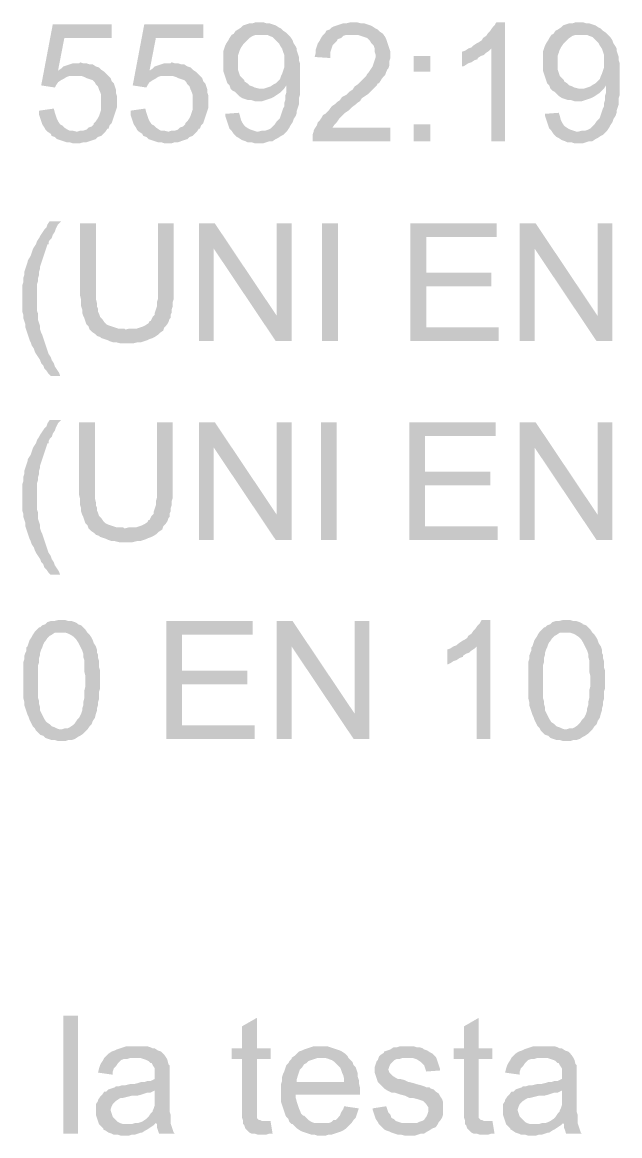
# Model space of a CAD drawing. Header units: millimetres. Extents: x -35.3 to 0.3, y 0.4 to 20.6.
# Drawn here: x -32.229 to -31.756, y 6.045 to 6.927 of the extents above; entities that cross this region are included whole.
import ezdxf

# ---------------------------------------------------------------- set-up
doc = ezdxf.new("R2010")
doc.units = ezdxf.units.MM
doc.layers.add('PDF _Riempimenti solidi', color=7, linetype='Continuous')

msp = doc.modelspace()

# ---------------------------------------------------------------- hatches: boundary and pattern name
at = {"layer": 'PDF _Riempimenti solidi', "transparency": 33554559}
for points in [[(-32.1585, 6.92517), (-32.20517, 6.92517), (-32.21433, 6.87684), (-32.2035, 6.87517), (-32.20267, 6.87684), (-32.201, 6.87934), (-32.1985, 6.88101), (-32.19683, 6.88184), (-32.19433, 6.88351), (-32.19183, 6.88434), (-32.18683, 6.88434), (-32.16267, 6.88601), (-32.16433, 6.88767), (-32.201, 6.88851), (-32.196, 6.91434), (-32.1585, 6.91434)], [(-32.086, 6.92517), (-32.13267, 6.92517), (-32.14183, 6.87684), (-32.131, 6.87517), (-32.13017, 6.87684), (-32.1285, 6.87934), (-32.126, 6.88101), (-32.12433, 6.88184), (-32.12183, 6.88351), (-32.11933, 6.88434), (-32.11433, 6.88434), (-32.09017, 6.88601), (-32.09183, 6.88767), (-32.1285, 6.88851), (-32.1235, 6.91434), (-32.086, 6.91434)], [(-32.041, 6.92684), (-32.04433, 6.92684), (-32.04683, 6.92601), (-32.04933, 6.92601), (-32.05433, 6.92434), (-32.056, 6.92267), (-32.0585, 6.92101), (-32.06017, 6.92017), (-32.06183, 6.91767), (-32.03933, 6.91684), (-32.03517, 6.91684), (-32.0335, 6.91601), (-32.031, 6.91517), (-32.02933, 6.91351), (-32.02683, 6.91101), (-32.026, 6.91017), (-32.02517, 6.90851), (-32.0235, 6.90601), (-32.02267, 6.90351), (-32.02183, 6.90101), (-32.02183, 6.89101), (-32.0235, 6.88601), (-32.02433, 6.88434), (-32.02517, 6.88184), (-32.0285, 6.87851), (-32.03017, 6.87767), (-32.02017, 6.87684), (-32.02017, 6.87101), (-32.021, 6.86851), (-32.021, 6.86517), (-32.02183, 6.86267), (-32.02183, 6.86017), (-32.02267, 6.85851), (-32.02517, 6.85101), (-32.02683, 6.84934), (-32.02767, 6.84851), (-32.02933, 6.84601), (-32.031, 6.84434), (-32.03267, 6.84267), (-32.03433, 6.84184), (-32.03683, 6.84101), (-32.03933, 6.84101), (-32.04267, 6.84017), (-32.021, 6.83934), (-32.01933, 6.84101), (-32.01767, 6.84351), (-32.01683, 6.84517), (-32.01517, 6.84767), (-32.01433, 6.85017), (-32.01267, 6.85267), (-32.01183, 6.85517), (-32.01183, 6.85684), (-32.01017, 6.86184), (-32.01017, 6.86684), (-32.00933, 6.86934), (-32.00933, 6.89434), (-32.01017, 6.89684), (-32.01017, 6.89934), (-32.01183, 6.90434), (-32.01183, 6.90601), (-32.01267, 6.90767), (-32.01433, 6.91017), (-32.01517, 6.91267), (-32.01683, 6.91517), (-32.0185, 6.91684), (-32.02017, 6.91851), (-32.02267, 6.92017), (-32.02433, 6.92184), (-32.026, 6.92267), (-32.0285, 6.92434), (-32.0335, 6.92601), (-32.036, 6.92601), (-32.0385, 6.92684)], [(-31.96683, 6.92684), (-31.96933, 6.92684), (-31.97267, 6.92601), (-31.97517, 6.92601), (-31.97767, 6.92517), (-31.98017, 6.92434), (-31.98267, 6.92351), (-31.98433, 6.92267), (-31.986, 6.92101), (-31.9885, 6.92017), (-31.98933, 6.91851), (-31.991, 6.91684), (-31.99267, 6.91434), (-31.9935, 6.91267), (-31.99517, 6.91017), (-31.996, 6.90767), (-31.99683, 6.90517), (-31.99683, 6.90267), (-31.99767, 6.89934), (-31.98517, 6.89851), (-31.98517, 6.90351), (-31.98433, 6.90601), (-31.9835, 6.90851), (-31.98017, 6.91184), (-31.97933, 6.91351), (-31.97683, 6.91434), (-31.97517, 6.91601), (-31.97267, 6.91684), (-31.96683, 6.91684), (-31.9435, 6.91767), (-31.946, 6.91934), (-31.94767, 6.92101), (-31.94933, 6.92184), (-31.95183, 6.92351), (-31.9535, 6.92434), (-31.956, 6.92517), (-31.9585, 6.92601), (-31.961, 6.92601), (-31.96433, 6.92684)], [(-31.84683, 6.92684), (-31.8535, 6.92684), (-31.85433, 6.92601), (-31.85517, 6.92434), (-31.85683, 6.92267), (-31.8585, 6.92017), (-31.86017, 6.91851), (-31.86183, 6.91601), (-31.86433, 6.91434), (-31.86517, 6.91267), (-31.86767, 6.91101), (-31.86933, 6.91017), (-31.87183, 6.90851), (-31.8735, 6.90684), (-31.85767, 6.90601), (-31.85767, 6.83267), (-31.84683, 6.83267)], [(-31.78767, 6.92684), (-31.791, 6.92684), (-31.7935, 6.92601), (-31.796, 6.92601), (-31.801, 6.92434), (-31.80267, 6.92267), (-31.80517, 6.92101), (-31.80683, 6.92017), (-31.8085, 6.91767), (-31.786, 6.91684), (-31.78183, 6.91684), (-31.78017, 6.91601), (-31.77767, 6.91517), (-31.776, 6.91351), (-31.77267, 6.91017), (-31.77183, 6.90851), (-31.77017, 6.90601), (-31.76933, 6.90351), (-31.7685, 6.90101), (-31.7685, 6.89101), (-31.76933, 6.88851), (-31.77017, 6.88601), (-31.771, 6.88434), (-31.77183, 6.88184), (-31.77517, 6.87851), (-31.77683, 6.87767), (-31.76683, 6.87684), (-31.76683, 6.87101), (-31.76767, 6.86851), (-31.76767, 6.86517), (-31.7685, 6.86267), (-31.7685, 6.86017), (-31.76933, 6.85851), (-31.77017, 6.85601), (-31.771, 6.85351), (-31.77183, 6.85101), (-31.77433, 6.84851), (-31.776, 6.84601), (-31.77767, 6.84434), (-31.77933, 6.84267), (-31.781, 6.84184), (-31.7835, 6.84101), (-31.786, 6.84101), (-31.78933, 6.84017), (-31.76767, 6.83934), (-31.766, 6.84101), (-31.76433, 6.84351), (-31.7635, 6.84517), (-31.76183, 6.84767), (-31.761, 6.85017), (-31.75933, 6.85267), (-31.7585, 6.85517), (-31.7585, 6.85684), (-31.75767, 6.85934), (-31.75683, 6.86184), (-31.75683, 6.86684), (-31.756, 6.86934), (-31.756, 6.89434), (-31.75683, 6.89684), (-31.75683, 6.89934), (-31.75767, 6.90184), (-31.7585, 6.90434), (-31.7585, 6.90601), (-31.75933, 6.90767), (-31.761, 6.91017), (-31.76183, 6.91267), (-31.7635, 6.91517), (-31.76517, 6.91684), (-31.76683, 6.91851), (-31.76933, 6.92017), (-31.771, 6.92184), (-31.77267, 6.92267), (-31.77517, 6.92434), (-31.78017, 6.92601), (-31.78267, 6.92601), (-31.78517, 6.92684)], [(-32.06183, 6.91767), (-32.0635, 6.91684), (-32.06517, 6.91434), (-32.066, 6.91267), (-32.06767, 6.91017), (-32.0685, 6.90851), (-32.06933, 6.90601), (-32.07017, 6.90351), (-32.07017, 6.88851), (-32.06933, 6.88601), (-32.0685, 6.88351), (-32.06767, 6.88101), (-32.06683, 6.87851), (-32.06517, 6.87684), (-32.06433, 6.87434), (-32.06267, 6.87267), (-32.04017, 6.87434), (-32.04183, 6.87434), (-32.04517, 6.87517), (-32.04683, 6.87601), (-32.04933, 6.87684), (-32.051, 6.87851), (-32.0535, 6.88017), (-32.0535, 6.88101), (-32.05683, 6.88434), (-32.05767, 6.88684), (-32.0585, 6.88934), (-32.0585, 6.90017), (-32.05683, 6.90517), (-32.056, 6.90684), (-32.05433, 6.90934), (-32.04933, 6.91434), (-32.04683, 6.91601), (-32.04433, 6.91684), (-32.03933, 6.91684)], [(-31.9435, 6.91767), (-31.96683, 6.91684), (-31.9635, 6.91684), (-31.961, 6.91601), (-31.956, 6.91434), (-31.95433, 6.91267), (-31.95267, 6.91017), (-31.951, 6.90851), (-31.95017, 6.90601), (-31.95017, 6.90351), (-31.94933, 6.90101), (-31.94933, 6.89934), (-31.95017, 6.89684), (-31.951, 6.89434), (-31.95183, 6.89184), (-31.9535, 6.88934), (-31.95517, 6.88684), (-31.956, 6.88601), (-31.95683, 6.88434), (-31.96017, 6.88101), (-31.9635, 6.87767), (-31.966, 6.87601), (-31.96767, 6.87351), (-31.97017, 6.87184), (-31.97267, 6.86934), (-31.976, 6.86767), (-31.97767, 6.86517), (-31.98017, 6.86351), (-31.98183, 6.86184), (-31.98433, 6.86017), (-31.986, 6.85767), (-31.98767, 6.85601), (-31.98933, 6.85434), (-31.991, 6.85351), (-31.99183, 6.85184), (-31.9935, 6.84934), (-31.99517, 6.84767), (-31.996, 6.84517), (-31.99767, 6.84267), (-31.9985, 6.84101), (-31.9985, 6.84017), (-31.99933, 6.83767), (-31.99933, 6.83267), (-31.93767, 6.83267), (-31.93767, 6.84351), (-31.9835, 6.84351), (-31.98183, 6.84601), (-31.98017, 6.84767), (-31.9785, 6.85017), (-31.97767, 6.85101), (-31.9735, 6.85517), (-31.971, 6.85684), (-31.9685, 6.85934), (-31.96517, 6.86184), (-31.96433, 6.86267), (-31.96183, 6.86434), (-31.96017, 6.86684), (-31.95517, 6.87017), (-31.9535, 6.87184), (-31.95017, 6.87517), (-31.9485, 6.87684), (-31.94767, 6.87851), (-31.94683, 6.87851), (-31.94517, 6.88101), (-31.9435, 6.88351), (-31.94183, 6.88517), (-31.941, 6.88767), (-31.94017, 6.88934), (-31.93933, 6.89017), (-31.9385, 6.89267), (-31.9385, 6.89601), (-31.93767, 6.89851), (-31.93767, 6.90351), (-31.9385, 6.90601), (-31.941, 6.91351), (-31.94183, 6.91517)], [(-31.8085, 6.91767), (-31.81017, 6.91684), (-31.81183, 6.91434), (-31.81267, 6.91267), (-31.81433, 6.91017), (-31.81517, 6.90851), (-31.816, 6.90601), (-31.81683, 6.90351), (-31.81683, 6.88851), (-31.816, 6.88601), (-31.81517, 6.88351), (-31.8135, 6.87851), (-31.81183, 6.87684), (-31.811, 6.87434), (-31.80933, 6.87267), (-31.78683, 6.87434), (-31.7885, 6.87434), (-31.79183, 6.87517), (-31.7935, 6.87601), (-31.796, 6.87684), (-31.79767, 6.87851), (-31.80017, 6.88017), (-31.80017, 6.88101), (-31.8035, 6.88434), (-31.80433, 6.88684), (-31.80517, 6.88934), (-31.80517, 6.90017), (-31.80433, 6.90267), (-31.8035, 6.90517), (-31.80267, 6.90684), (-31.801, 6.90934), (-31.79933, 6.91101), (-31.796, 6.91434), (-31.7935, 6.91601), (-31.791, 6.91684), (-31.786, 6.91684)], [(-31.8735, 6.90684), (-31.876, 6.90601), (-31.8785, 6.90434), (-31.881, 6.90351), (-31.881, 6.89184), (-31.88017, 6.89184), (-31.8785, 6.89267), (-31.876, 6.89434), (-31.8735, 6.89517), (-31.871, 6.89684), (-31.8685, 6.89767), (-31.8685, 6.89851), (-31.866, 6.90017), (-31.8635, 6.90101), (-31.86183, 6.90267), (-31.85933, 6.90434), (-31.85767, 6.90601)], [(-32.1835, 6.89517), (-32.18433, 6.89434), (-32.18933, 6.89434), (-32.19183, 6.89351), (-32.19683, 6.89184), (-32.1985, 6.89017), (-32.201, 6.88851), (-32.16433, 6.88767), (-32.16683, 6.88934), (-32.1685, 6.89101), (-32.171, 6.89184), (-32.1735, 6.89351), (-32.176, 6.89351), (-32.1785, 6.89434), (-32.181, 6.89434)], [(-32.111, 6.89517), (-32.11183, 6.89434), (-32.11683, 6.89434), (-32.11933, 6.89351), (-32.12183, 6.89267), (-32.12433, 6.89184), (-32.126, 6.89017), (-32.1285, 6.88851), (-32.09183, 6.88767), (-32.09433, 6.88934), (-32.096, 6.89101), (-32.0985, 6.89184), (-32.101, 6.89351), (-32.1035, 6.89351), (-32.106, 6.89434), (-32.1085, 6.89434)], [(-31.906, 6.88767), (-31.906, 6.90017), (-31.91933, 6.90017), (-31.91933, 6.88767)], [(-32.16267, 6.88601), (-32.18683, 6.88434), (-32.18267, 6.88434), (-32.18017, 6.88351), (-32.1785, 6.88267), (-32.176, 6.88184), (-32.1735, 6.88101), (-32.17183, 6.87934), (-32.171, 6.87767), (-32.16933, 6.87601), (-32.1685, 6.87351), (-32.16767, 6.87184), (-32.16683, 6.86934), (-32.16683, 6.85767), (-32.16767, 6.85517), (-32.1685, 6.85267), (-32.16933, 6.85101), (-32.171, 6.84851), (-32.17267, 6.84684), (-32.17267, 6.84601), (-32.17433, 6.84434), (-32.17683, 6.84351), (-32.1785, 6.84184), (-32.181, 6.84101), (-32.1835, 6.84101), (-32.186, 6.84017), (-32.1635, 6.84017), (-32.16183, 6.84267), (-32.161, 6.84267), (-32.16017, 6.84517), (-32.1585, 6.84684), (-32.15433, 6.85934), (-32.15433, 6.86851), (-32.15517, 6.87101), (-32.15517, 6.87351), (-32.15683, 6.87851), (-32.1585, 6.88017), (-32.15933, 6.88267), (-32.161, 6.88434)], [(-32.09017, 6.88601), (-32.11433, 6.88434), (-32.11017, 6.88434), (-32.10767, 6.88351), (-32.106, 6.88267), (-32.101, 6.88101), (-32.09933, 6.87934), (-32.0985, 6.87767), (-32.09683, 6.87601), (-32.096, 6.87351), (-32.09517, 6.87184), (-32.09433, 6.86934), (-32.09433, 6.85767), (-32.096, 6.85267), (-32.09683, 6.85101), (-32.0985, 6.84851), (-32.10017, 6.84684), (-32.10017, 6.84601), (-32.10183, 6.84434), (-32.10433, 6.84351), (-32.106, 6.84184), (-32.1085, 6.84101), (-32.111, 6.84101), (-32.1135, 6.84017), (-32.091, 6.84017), (-32.08933, 6.84267), (-32.0885, 6.84267), (-32.08767, 6.84517), (-32.086, 6.84684), (-32.08433, 6.85184), (-32.0835, 6.85434), (-32.08267, 6.85684), (-32.08183, 6.85934), (-32.08183, 6.86851), (-32.08267, 6.87101), (-32.08267, 6.87351), (-32.0835, 6.87601), (-32.08433, 6.87851), (-32.086, 6.88017), (-32.08683, 6.88267), (-32.0885, 6.88434)], [(-32.03017, 6.87767), (-32.03267, 6.87601), (-32.03767, 6.87434), (-32.04017, 6.87434), (-32.06267, 6.87267), (-32.061, 6.87184), (-32.05767, 6.86851), (-32.05517, 6.86684), (-32.05267, 6.86601), (-32.05017, 6.86517), (-32.04767, 6.86517), (-32.04517, 6.86434), (-32.03933, 6.86434), (-32.03683, 6.86517), (-32.03183, 6.86684), (-32.03017, 6.86767), (-32.02517, 6.87101), (-32.02183, 6.87434), (-32.02017, 6.87684)], [(-31.77683, 6.87767), (-31.77933, 6.87601), (-31.78183, 6.87517), (-31.78433, 6.87434), (-31.78683, 6.87434), (-31.80933, 6.87267), (-31.80767, 6.87184), (-31.80433, 6.86851), (-31.80183, 6.86684), (-31.79933, 6.86601), (-31.79683, 6.86517), (-31.79433, 6.86517), (-31.79183, 6.86434), (-31.786, 6.86434), (-31.7835, 6.86517), (-31.7785, 6.86684), (-31.77683, 6.86767), (-31.77433, 6.86934), (-31.77183, 6.87101), (-31.7685, 6.87434), (-31.76683, 6.87684)], [(-32.20433, 6.85851), (-32.216, 6.85684), (-32.216, 6.85351), (-32.21517, 6.85101), (-32.21433, 6.84851), (-32.2135, 6.84601), (-32.21183, 6.84351), (-32.211, 6.84184), (-32.20933, 6.84017), (-32.20683, 6.83851), (-32.206, 6.83684), (-32.2035, 6.83601), (-32.20183, 6.83434), (-32.19933, 6.83351), (-32.19683, 6.83267), (-32.19433, 6.83184), (-32.19183, 6.83184), (-32.18933, 6.83101), (-32.1835, 6.83101), (-32.181, 6.83184), (-32.1785, 6.83184), (-32.176, 6.83267), (-32.171, 6.83434), (-32.16933, 6.83601), (-32.16683, 6.83684), (-32.16517, 6.83851), (-32.1635, 6.84017), (-32.186, 6.84017), (-32.18933, 6.84101), (-32.19183, 6.84101), (-32.1935, 6.84184), (-32.196, 6.84351), (-32.19767, 6.84517), (-32.19933, 6.84601), (-32.201, 6.84851), (-32.20183, 6.85017), (-32.20267, 6.85267), (-32.2035, 6.85517)], [(-32.13183, 6.85851), (-32.1435, 6.85684), (-32.1435, 6.85351), (-32.141, 6.84601), (-32.13933, 6.84351), (-32.1385, 6.84184), (-32.13683, 6.84017), (-32.13433, 6.83851), (-32.1335, 6.83684), (-32.131, 6.83601), (-32.12933, 6.83434), (-32.12683, 6.83351), (-32.12183, 6.83184), (-32.11933, 6.83184), (-32.11683, 6.83101), (-32.111, 6.83101), (-32.1085, 6.83184), (-32.106, 6.83184), (-32.101, 6.83351), (-32.0985, 6.83434), (-32.09683, 6.83601), (-32.09433, 6.83684), (-32.091, 6.84017), (-32.1135, 6.84017), (-32.11683, 6.84101), (-32.11933, 6.84101), (-32.121, 6.84184), (-32.1235, 6.84351), (-32.12517, 6.84517), (-32.12683, 6.84601), (-32.1285, 6.84851), (-32.12933, 6.85017), (-32.13017, 6.85267), (-32.131, 6.85517)], [(-32.05767, 6.85517), (-32.0685, 6.85434), (-32.0685, 6.85267), (-32.06767, 6.85017), (-32.066, 6.84517), (-32.06517, 6.84267), (-32.0635, 6.84101), (-32.06183, 6.83851), (-32.06017, 6.83684), (-32.05933, 6.83601), (-32.05767, 6.83517), (-32.05517, 6.83351), (-32.05267, 6.83267), (-32.051, 6.83184), (-32.04767, 6.83184), (-32.04517, 6.83101), (-32.0385, 6.83101), (-32.036, 6.83184), (-32.0335, 6.83267), (-32.031, 6.83267), (-32.0285, 6.83434), (-32.02683, 6.83517), (-32.02433, 6.83684), (-32.02267, 6.83767), (-32.021, 6.83934), (-32.04267, 6.84017), (-32.0435, 6.84017), (-32.046, 6.84101), (-32.0485, 6.84184), (-32.05017, 6.84267), (-32.05267, 6.84434), (-32.0535, 6.84517), (-32.05517, 6.84767), (-32.056, 6.84934), (-32.05683, 6.85267)], [(-31.80433, 6.85517), (-31.81517, 6.85434), (-31.81517, 6.85267), (-31.8135, 6.84767), (-31.81267, 6.84517), (-31.81183, 6.84267), (-31.81017, 6.84101), (-31.8085, 6.83851), (-31.80683, 6.83684), (-31.806, 6.83601), (-31.80433, 6.83517), (-31.80183, 6.83351), (-31.79933, 6.83267), (-31.79767, 6.83184), (-31.79433, 6.83184), (-31.79183, 6.83101), (-31.78517, 6.83101), (-31.78267, 6.83184), (-31.78017, 6.83267), (-31.77767, 6.83267), (-31.77517, 6.83434), (-31.7735, 6.83517), (-31.771, 6.83684), (-31.76933, 6.83767), (-31.76767, 6.83934), (-31.78933, 6.84017), (-31.79017, 6.84017), (-31.79267, 6.84101), (-31.79517, 6.84184), (-31.79683, 6.84267), (-31.79933, 6.84434), (-31.80017, 6.84517), (-31.80183, 6.84767), (-31.80267, 6.84934), (-31.8035, 6.85267)], [(-31.906, 6.83267), (-31.906, 6.84601), (-31.91933, 6.84601), (-31.91933, 6.83267)], [(-32.1985, 6.76934), (-32.20767, 6.76934), (-32.20933, 6.76684), (-32.21017, 6.76434), (-32.21183, 6.76267), (-32.2135, 6.76017), (-32.21517, 6.75767), (-32.216, 6.75601), (-32.21767, 6.75351), (-32.2185, 6.75101), (-32.22017, 6.74851), (-32.221, 6.74684), (-32.22183, 6.74434), (-32.22267, 6.74184), (-32.22433, 6.73934), (-32.22517, 6.73767), (-32.22517, 6.73684), (-32.22767, 6.72934), (-32.22767, 6.72684), (-32.2285, 6.72434), (-32.2285, 6.72101), (-32.22933, 6.71851), (-32.22933, 6.69767), (-32.2285, 6.69517), (-32.2285, 6.69267), (-32.22767, 6.69017), (-32.22683, 6.68767), (-32.22683, 6.68517), (-32.22433, 6.67767), (-32.2235, 6.67517), (-32.22267, 6.67351), (-32.22183, 6.67101), (-32.22017, 6.66851), (-32.21933, 6.66601), (-32.2185, 6.66434), (-32.21683, 6.66184), (-32.21517, 6.65934), (-32.21433, 6.65684), (-32.21267, 6.65517), (-32.21183, 6.65267), (-32.21017, 6.65101), (-32.2085, 6.64851), (-32.20683, 6.64684), (-32.1985, 6.64684), (-32.19933, 6.64684), (-32.20017, 6.64934), (-32.2035, 6.65434), (-32.20433, 6.65684), (-32.206, 6.65934), (-32.20683, 6.66184), (-32.2085, 6.66434), (-32.20933, 6.66684), (-32.21183, 6.67434), (-32.21267, 6.67684), (-32.2135, 6.67934), (-32.21433, 6.68101), (-32.21517, 6.68351), (-32.21517, 6.68601), (-32.216, 6.68851), (-32.21683, 6.69101), (-32.21683, 6.69601), (-32.21767, 6.69851), (-32.21767, 6.71934), (-32.21683, 6.72184), (-32.21683, 6.72434), (-32.216, 6.72684), (-32.216, 6.72934), (-32.21517, 6.73184), (-32.21517, 6.73351), (-32.21433, 6.73601), (-32.2135, 6.73851), (-32.21267, 6.74101), (-32.20933, 6.75101), (-32.2085, 6.75101), (-32.2085, 6.75267), (-32.20767, 6.75434), (-32.206, 6.75601), (-32.20517, 6.75851), (-32.2035, 6.76101), (-32.20267, 6.76351), (-32.201, 6.76684)], [(-32.171, 6.76767), (-32.1835, 6.76767), (-32.1835, 6.71017), (-32.18267, 6.70684), (-32.18267, 6.70184), (-32.18183, 6.69934), (-32.18183, 6.69684), (-32.181, 6.69434), (-32.18017, 6.69267), (-32.17933, 6.69017), (-32.1785, 6.68767), (-32.17683, 6.68601), (-32.176, 6.68351), (-32.14767, 6.68351), (-32.1485, 6.68434), (-32.1535, 6.68434), (-32.1585, 6.68601), (-32.161, 6.68684), (-32.16267, 6.68767), (-32.16433, 6.68934), (-32.166, 6.69184), (-32.16767, 6.69351), (-32.1685, 6.69601), (-32.16933, 6.69767), (-32.16933, 6.70017), (-32.17017, 6.70184), (-32.17017, 6.70434), (-32.171, 6.70767), (-32.171, 6.71434)], [(-32.10933, 6.76767), (-32.12183, 6.76767), (-32.12183, 6.70767), (-32.12267, 6.70517), (-32.12267, 6.70184), (-32.1235, 6.69934), (-32.12433, 6.69684), (-32.12433, 6.69517), (-32.126, 6.69351), (-32.12767, 6.69017), (-32.1285, 6.69017), (-32.12933, 6.68851), (-32.13183, 6.68684), (-32.1335, 6.68601), (-32.136, 6.68517), (-32.1385, 6.68434), (-32.14433, 6.68434), (-32.14767, 6.68351), (-32.176, 6.68351), (-32.17433, 6.68184), (-32.17183, 6.68017), (-32.17017, 6.67851), (-32.16767, 6.67767), (-32.16683, 6.67684), (-32.16433, 6.67601), (-32.16183, 6.67517), (-32.16017, 6.67434), (-32.15767, 6.67351), (-32.15517, 6.67351), (-32.15183, 6.67267), (-32.141, 6.67267), (-32.13767, 6.67351), (-32.13517, 6.67351), (-32.13267, 6.67434), (-32.13017, 6.67517), (-32.1285, 6.67601), (-32.126, 6.67684), (-32.12433, 6.67767), (-32.12183, 6.67934), (-32.12017, 6.68101), (-32.11767, 6.68267), (-32.11683, 6.68517), (-32.11517, 6.68684), (-32.1135, 6.68934), (-32.11267, 6.69184), (-32.11183, 6.69267), (-32.11183, 6.69517), (-32.111, 6.69684), (-32.111, 6.69934), (-32.11017, 6.70184), (-32.11017, 6.70517), (-32.10933, 6.70767), (-32.10933, 6.71351)], [(-32.07683, 6.76767), (-32.08933, 6.76767), (-32.08933, 6.67434), (-32.07767, 6.67434), (-32.07767, 6.74767)], [(-32.07683, 6.76767), (-32.07767, 6.74767), (-32.0285, 6.67434), (-32.02767, 6.69434)], [(-32.016, 6.76767), (-32.02767, 6.76767), (-32.02767, 6.69434), (-32.0285, 6.67434), (-32.016, 6.67434)], [(-31.97933, 6.67434), (-31.97933, 6.76767), (-31.99184, 6.76767), (-31.99184, 6.67434)], [(-31.8535, 6.76767), (-31.92183, 6.76767), (-31.92183, 6.67434), (-31.85183, 6.67434), (-31.85183, 6.68517), (-31.90933, 6.68517), (-31.90933, 6.71767), (-31.85767, 6.71767), (-31.85767, 6.72851), (-31.90933, 6.72851), (-31.90933, 6.75684), (-31.8535, 6.75684)], [(-31.82267, 6.76767), (-31.83517, 6.76767), (-31.83517, 6.67434), (-31.8235, 6.67434), (-31.8235, 6.74767)], [(-31.82267, 6.76767), (-31.8235, 6.74767), (-31.77433, 6.67434), (-31.7735, 6.69434)], [(-31.76183, 6.76767), (-31.7735, 6.76767), (-31.7735, 6.69434), (-31.77433, 6.67434), (-31.76183, 6.67434)], [(-32.1985, 6.61184), (-32.20767, 6.61184), (-32.20933, 6.60934), (-32.21017, 6.60684), (-32.21183, 6.60517), (-32.2135, 6.60267), (-32.21517, 6.60017), (-32.216, 6.59851), (-32.21767, 6.59601), (-32.2185, 6.59351), (-32.22017, 6.59101), (-32.221, 6.58934), (-32.22183, 6.58684), (-32.22267, 6.58434), (-32.22433, 6.58184), (-32.22517, 6.58017), (-32.22517, 6.57934), (-32.22683, 6.57434), (-32.22767, 6.57184), (-32.22767, 6.56934), (-32.2285, 6.56684), (-32.2285, 6.56351), (-32.22933, 6.56101), (-32.22933, 6.54017), (-32.2285, 6.53767), (-32.2285, 6.53517), (-32.22767, 6.53267), (-32.22683, 6.53017), (-32.22683, 6.52767), (-32.2235, 6.51767), (-32.22267, 6.51601), (-32.22183, 6.51351), (-32.22017, 6.51101), (-32.21933, 6.50851), (-32.2185, 6.50684), (-32.21683, 6.50434), (-32.21517, 6.50184), (-32.21433, 6.49934), (-32.21267, 6.49767), (-32.21183, 6.49517), (-32.21017, 6.49351), (-32.2085, 6.49101), (-32.20683, 6.48934), (-32.1985, 6.48934), (-32.19933, 6.48934), (-32.20017, 6.49184), (-32.2035, 6.49684), (-32.20433, 6.49934), (-32.206, 6.50184), (-32.20683, 6.50434), (-32.2085, 6.50684), (-32.20933, 6.50934), (-32.21017, 6.51184), (-32.2135, 6.52184), (-32.21433, 6.52351), (-32.21517, 6.52601), (-32.21517, 6.52851), (-32.216, 6.53101), (-32.21683, 6.53351), (-32.21683, 6.53851), (-32.21767, 6.54101), (-32.21767, 6.56184), (-32.21683, 6.56434), (-32.21683, 6.56684), (-32.216, 6.56934), (-32.216, 6.57184), (-32.21517, 6.57434), (-32.21517, 6.57601), (-32.21433, 6.57851), (-32.2135, 6.58101), (-32.21017, 6.59101), (-32.20933, 6.59351), (-32.2085, 6.59351), (-32.2085, 6.59517), (-32.20767, 6.59684), (-32.206, 6.59851), (-32.20517, 6.60101), (-32.2035, 6.60351), (-32.20267, 6.60601), (-32.201, 6.60934)], [(-32.17183, 6.61017), (-32.18433, 6.61017), (-32.18433, 6.55267), (-32.1835, 6.54934), (-32.1835, 6.54434), (-32.18267, 6.54184), (-32.18267, 6.53934), (-32.18183, 6.53684), (-32.181, 6.53517), (-32.18017, 6.53267), (-32.17933, 6.53017), (-32.17767, 6.52851), (-32.17683, 6.52601), (-32.1485, 6.52601), (-32.14933, 6.52684), (-32.15433, 6.52684), (-32.15683, 6.52767), (-32.16183, 6.52934), (-32.1635, 6.53017), (-32.16517, 6.53184), (-32.16683, 6.53434), (-32.1685, 6.53601), (-32.16933, 6.53851), (-32.17017, 6.54017), (-32.17017, 6.54267), (-32.171, 6.54434), (-32.171, 6.54684), (-32.17183, 6.55017), (-32.17183, 6.55684)], [(-32.11017, 6.61017), (-32.12267, 6.61017), (-32.12267, 6.55017), (-32.1235, 6.54767), (-32.1235, 6.54434), (-32.12433, 6.54184), (-32.12517, 6.53934), (-32.12517, 6.53767), (-32.12683, 6.53601), (-32.1285, 6.53267), (-32.12933, 6.53267), (-32.13017, 6.53101), (-32.13267, 6.52934), (-32.13433, 6.52851), (-32.13683, 6.52767), (-32.13933, 6.52684), (-32.14517, 6.52684), (-32.1485, 6.52601), (-32.17683, 6.52601), (-32.17517, 6.52434), (-32.17267, 6.52267), (-32.171, 6.52101), (-32.1685, 6.52017), (-32.16767, 6.51934), (-32.16517, 6.51851), (-32.16267, 6.51767), (-32.161, 6.51684), (-32.1585, 6.51601), (-32.156, 6.51601), (-32.15267, 6.51517), (-32.14183, 6.51517), (-32.1385, 6.51601), (-32.136, 6.51601), (-32.1335, 6.51684), (-32.131, 6.51767), (-32.12933, 6.51851), (-32.12683, 6.51934), (-32.12517, 6.52017), (-32.12267, 6.52184), (-32.121, 6.52351), (-32.1185, 6.52517), (-32.11767, 6.52767), (-32.116, 6.52934), (-32.11433, 6.53184), (-32.1135, 6.53434), (-32.11267, 6.53517), (-32.11267, 6.53767), (-32.11183, 6.53934), (-32.11183, 6.54184), (-32.111, 6.54434), (-32.111, 6.54767), (-32.11017, 6.55017), (-32.11017, 6.55601)], [(-32.07683, 6.61017), (-32.08933, 6.61017), (-32.08933, 6.51684), (-32.07767, 6.51684), (-32.07767, 6.59017)], [(-32.07683, 6.61017), (-32.07767, 6.59017), (-32.0285, 6.51684), (-32.02767, 6.53684)], [(-32.016, 6.61017), (-32.02767, 6.61017), (-32.02767, 6.53684), (-32.0285, 6.51684), (-32.016, 6.51684)], [(-31.98017, 6.51684), (-31.98017, 6.61017), (-31.99267, 6.61017), (-31.99267, 6.51684)], [(-31.85433, 6.61017), (-31.92267, 6.61017), (-31.92267, 6.51684), (-31.85267, 6.51684), (-31.85267, 6.52767), (-31.91017, 6.52767), (-31.91017, 6.56017), (-31.8585, 6.56017), (-31.8585, 6.57101), (-31.91017, 6.57101), (-31.91017, 6.59934), (-31.85433, 6.59934)], [(-31.82267, 6.61017), (-31.83517, 6.61017), (-31.83517, 6.51684), (-31.8235, 6.51684), (-31.8235, 6.59017)], [(-31.82267, 6.61017), (-31.8235, 6.59017), (-31.77433, 6.51684), (-31.7735, 6.53684)], [(-31.76183, 6.61017), (-31.7735, 6.61017), (-31.7735, 6.53684), (-31.77433, 6.51684), (-31.76183, 6.51684)], [(-32.1985, 6.45351), (-32.201, 6.45351), (-32.20433, 6.45267), (-32.20683, 6.45267), (-32.20933, 6.45184), (-32.211, 6.45017), (-32.2135, 6.44934), (-32.21517, 6.44767), (-32.216, 6.44767), (-32.21933, 6.44434), (-32.1985, 6.44351), (-32.19517, 6.44351), (-32.19267, 6.44267), (-32.191, 6.44184), (-32.1885, 6.44017), (-32.18683, 6.43851), (-32.18517, 6.43601), (-32.18183, 6.42934), (-32.181, 6.42684), (-32.181, 6.42434), (-32.18017, 6.42184), (-32.18017, 6.41267), (-32.17933, 6.40934), (-32.17933, 6.40101), (-32.18017, 6.39767), (-32.18017, 6.39184), (-32.181, 6.38851), (-32.181, 6.38601), (-32.18183, 6.38351), (-32.18183, 6.38184), (-32.18267, 6.37934), (-32.18433, 6.37601), (-32.186, 6.37434), (-32.18767, 6.37184), (-32.18933, 6.37017), (-32.19183, 6.36851), (-32.1935, 6.36767), (-32.196, 6.36767), (-32.1985, 6.36684), (-32.2185, 6.36601), (-32.21683, 6.36434), (-32.21517, 6.36267), (-32.21267, 6.36184), (-32.211, 6.36017), (-32.206, 6.35851), (-32.2035, 6.35851), (-32.201, 6.35767), (-32.19517, 6.35767), (-32.19267, 6.35851), (-32.19017, 6.35851), (-32.18767, 6.35934), (-32.18517, 6.36101), (-32.1835, 6.36184), (-32.181, 6.36351), (-32.17933, 6.36517), (-32.17767, 6.36684), (-32.176, 6.36934), (-32.17433, 6.37101), (-32.1735, 6.37351), (-32.17183, 6.37601), (-32.171, 6.37934), (-32.17017, 6.38184), (-32.17017, 6.38351), (-32.16933, 6.38601), (-32.16933, 6.38851), (-32.1685, 6.39101), (-32.1685, 6.39684), (-32.16767, 6.39934), (-32.16767, 6.41351), (-32.1685, 6.41601), (-32.1685, 6.42101), (-32.16933, 6.42351), (-32.16933, 6.42601), (-32.17017, 6.42767), (-32.17017, 6.43017), (-32.171, 6.43267), (-32.17267, 6.43517), (-32.1735, 6.43767), (-32.17433, 6.43934), (-32.176, 6.44184), (-32.17767, 6.44351), (-32.17933, 6.44601), (-32.181, 6.44767), (-32.18267, 6.44934), (-32.18517, 6.45017), (-32.186, 6.45101), (-32.18767, 6.45184), (-32.19017, 6.45267), (-32.19267, 6.45267), (-32.19517, 6.45351)], [(-32.04683, 6.45267), (-32.11517, 6.45267), (-32.11517, 6.35934), (-32.04517, 6.35934), (-32.04517, 6.37017), (-32.10267, 6.37017), (-32.10267, 6.40267), (-32.051, 6.40267), (-32.051, 6.41351), (-32.10267, 6.41351), (-32.10267, 6.44184), (-32.04683, 6.44184)], [(-32.01517, 6.45267), (-32.02767, 6.45267), (-32.02767, 6.35934), (-32.016, 6.35934), (-32.016, 6.43267)], [(-32.01517, 6.45267), (-32.016, 6.43267), (-31.96683, 6.35934), (-31.966, 6.37934)], [(-31.95433, 6.45267), (-31.966, 6.45267), (-31.966, 6.37934), (-31.96683, 6.35934), (-31.95433, 6.35934)], [(-31.8585, 6.45351), (-31.86517, 6.45351), (-31.866, 6.45267), (-31.86683, 6.45101), (-31.8685, 6.44934), (-31.87017, 6.44684), (-31.87183, 6.44517), (-31.8735, 6.44267), (-31.876, 6.44101), (-31.87683, 6.43934), (-31.87933, 6.43767), (-31.881, 6.43684), (-31.8835, 6.43517), (-31.88517, 6.43351), (-31.86933, 6.43267), (-31.86933, 6.35934), (-31.8585, 6.35934)], [(-31.7985, 6.45351), (-31.801, 6.45351), (-31.80433, 6.45267), (-31.80683, 6.45267), (-31.80933, 6.45184), (-31.811, 6.45017), (-31.8135, 6.44934), (-31.81517, 6.44767), (-31.816, 6.44767), (-31.81767, 6.44601), (-31.81933, 6.44434), (-31.7985, 6.44351), (-31.79517, 6.44351), (-31.79267, 6.44267), (-31.791, 6.44184), (-31.7885, 6.44017), (-31.78683, 6.43851), (-31.78517, 6.43601), (-31.78433, 6.43434), (-31.7835, 6.43267), (-31.78183, 6.42934), (-31.781, 6.42684), (-31.781, 6.42434), (-31.78017, 6.42184), (-31.78017, 6.41267), (-31.77933, 6.40934), (-31.77933, 6.40101), (-31.78017, 6.39767), (-31.78017, 6.39184), (-31.781, 6.38851), (-31.781, 6.38601), (-31.78183, 6.38351), (-31.78183, 6.38184), (-31.78267, 6.37934), (-31.7835, 6.37767), (-31.78433, 6.37601), (-31.78517, 6.37517), (-31.786, 6.37434), (-31.78767, 6.37184), (-31.78933, 6.37017), (-31.79183, 6.36851), (-31.7935, 6.36767), (-31.796, 6.36767), (-31.7985, 6.36684), (-31.8185, 6.36601), (-31.81683, 6.36434), (-31.81517, 6.36267), (-31.81267, 6.36184), (-31.811, 6.36017), (-31.8085, 6.35934), (-31.806, 6.35851), (-31.8035, 6.35851), (-31.801, 6.35767), (-31.79517, 6.35767), (-31.79267, 6.35851), (-31.79017, 6.35851), (-31.78767, 6.35934), (-31.78517, 6.36101), (-31.7835, 6.36184), (-31.781, 6.36351), (-31.77933, 6.36517), (-31.77767, 6.36684), (-31.776, 6.36934), (-31.77433, 6.37101), (-31.7735, 6.37351), (-31.77183, 6.37601), (-31.771, 6.37934), (-31.77017, 6.38184), (-31.77017, 6.38351), (-31.76933, 6.38601), (-31.76933, 6.38851), (-31.7685, 6.39101), (-31.7685, 6.39684), (-31.76767, 6.39934), (-31.76767, 6.41351), (-31.7685, 6.41601), (-31.7685, 6.42101), (-31.76933, 6.42351), (-31.76933, 6.42601), (-31.77017, 6.42767), (-31.77017, 6.43017), (-31.771, 6.43267), (-31.77267, 6.43517), (-31.7735, 6.43767), (-31.77433, 6.43934), (-31.776, 6.44184), (-31.77767, 6.44351), (-31.77933, 6.44601), (-31.781, 6.44767), (-31.78267, 6.44934), (-31.78517, 6.45017), (-31.786, 6.45101), (-31.78767, 6.45184), (-31.79017, 6.45267), (-31.79267, 6.45267), (-31.79517, 6.45351)], [(-32.21933, 6.44434), (-32.221, 6.44184), (-32.22183, 6.44017), (-32.2235, 6.43767), (-32.22517, 6.43267), (-32.226, 6.43184), (-32.226, 6.42934), (-32.22683, 6.42767), (-32.22767, 6.42517), (-32.22767, 6.42267), (-32.2285, 6.42017), (-32.2285, 6.39184), (-32.22767, 6.38851), (-32.22767, 6.38601), (-32.22517, 6.37851), (-32.22433, 6.37684), (-32.2235, 6.37434), (-32.22267, 6.37267), (-32.22183, 6.37101), (-32.221, 6.36934), (-32.21933, 6.36767), (-32.2185, 6.36601), (-32.1985, 6.36684), (-32.19933, 6.36684), (-32.20183, 6.36767), (-32.2035, 6.36851), (-32.206, 6.36934), (-32.20767, 6.37101), (-32.21017, 6.37267), (-32.21183, 6.37517), (-32.2135, 6.37851), (-32.21433, 6.38017), (-32.21517, 6.38184), (-32.21517, 6.38434), (-32.216, 6.38684), (-32.216, 6.38934), (-32.21683, 6.39184), (-32.21683, 6.41767), (-32.216, 6.42017), (-32.216, 6.42351), (-32.21517, 6.42601), (-32.21517, 6.42767), (-32.21433, 6.43017), (-32.2135, 6.43184), (-32.21267, 6.43434), (-32.21183, 6.43601), (-32.211, 6.43684), (-32.20933, 6.43934), (-32.20767, 6.44101), (-32.206, 6.44184), (-32.2035, 6.44351), (-32.1985, 6.44351)], [(-31.81933, 6.44434), (-31.821, 6.44184), (-31.82183, 6.44017), (-31.8235, 6.43767), (-31.82517, 6.43267), (-31.826, 6.43184), (-31.826, 6.42934), (-31.82683, 6.42767), (-31.82767, 6.42517), (-31.82767, 6.42267), (-31.8285, 6.42017), (-31.8285, 6.39184), (-31.82767, 6.38851), (-31.82767, 6.38601), (-31.82683, 6.38351), (-31.826, 6.38101), (-31.82517, 6.37851), (-31.82433, 6.37684), (-31.8235, 6.37434), (-31.821, 6.36934), (-31.81933, 6.36767), (-31.8185, 6.36601), (-31.7985, 6.36684), (-31.79933, 6.36684), (-31.80183, 6.36767), (-31.8035, 6.36851), (-31.806, 6.36934), (-31.80767, 6.37101), (-31.81017, 6.37267), (-31.81183, 6.37517), (-31.81267, 6.37684), (-31.8135, 6.37851), (-31.81517, 6.38184), (-31.81517, 6.38434), (-31.816, 6.38684), (-31.816, 6.38934), (-31.81683, 6.39184), (-31.81683, 6.41767), (-31.816, 6.42017), (-31.816, 6.42351), (-31.81517, 6.42601), (-31.81517, 6.42767), (-31.81433, 6.43017), (-31.8135, 6.43184), (-31.81267, 6.43434), (-31.81183, 6.43601), (-31.811, 6.43684), (-31.80933, 6.43934), (-31.80767, 6.44101), (-31.806, 6.44184), (-31.8035, 6.44351), (-31.7985, 6.44351)], [(-31.88517, 6.43351), (-31.88767, 6.43267), (-31.89017, 6.43101), (-31.89267, 6.43017), (-31.89267, 6.41851), (-31.89183, 6.41851), (-31.89017, 6.41934), (-31.88767, 6.42101), (-31.88517, 6.42184), (-31.88267, 6.42351), (-31.88017, 6.42434), (-31.88017, 6.42517), (-31.87767, 6.42684), (-31.87517, 6.42767), (-31.8735, 6.42934), (-31.871, 6.43101), (-31.86933, 6.43267)], [(-32.18517, 6.04684), (-32.18517, 6.14017), (-32.19683, 6.14017), (-32.19683, 6.04684)], [(-32.0435, 6.13851), (-32.05517, 6.13184), (-32.05517, 6.11434), (-32.0635, 6.11434), (-32.0635, 6.10601), (-32.05517, 6.10601), (-32.05517, 6.05934), (-32.05433, 6.05684), (-32.03767, 6.05684), (-32.03933, 6.05684), (-32.041, 6.05767), (-32.04183, 6.05767), (-32.0435, 6.05934), (-32.0435, 6.10601), (-32.03267, 6.10601), (-32.03267, 6.11434), (-32.0435, 6.11434)], [(-31.86767, 6.13851), (-31.87933, 6.13184), (-31.87933, 6.11434), (-31.88767, 6.11434), (-31.88767, 6.10601), (-31.87933, 6.10601), (-31.87933, 6.05934), (-31.8785, 6.05684), (-31.86183, 6.05684), (-31.8635, 6.05684), (-31.86517, 6.05767), (-31.866, 6.05767), (-31.86767, 6.05934), (-31.86767, 6.10601), (-31.85683, 6.10601), (-31.85683, 6.11434), (-31.86767, 6.11434)], [(-32.1385, 6.11601), (-32.14683, 6.11601), (-32.14933, 6.11517), (-32.15433, 6.11351), (-32.156, 6.11267), (-32.1585, 6.11184), (-32.161, 6.11017), (-32.16433, 6.10684), (-32.136, 6.10684), (-32.1335, 6.10601), (-32.131, 6.10517), (-32.12933, 6.10434), (-32.12767, 6.10267), (-32.12683, 6.10267), (-32.126, 6.10101), (-32.12433, 6.09851), (-32.12433, 6.09017), (-32.126, 6.08934), (-32.12767, 6.08851), (-32.13017, 6.08851), (-32.13267, 6.08767), (-32.13517, 6.08767), (-32.13767, 6.08684), (-32.141, 6.08601), (-32.14433, 6.08601), (-32.14767, 6.08517), (-32.15017, 6.08517), (-32.15267, 6.08434), (-32.15517, 6.08434), (-32.156, 6.08351), (-32.1585, 6.08267), (-32.161, 6.08184), (-32.12433, 6.08101), (-32.12433, 6.06934), (-32.12517, 6.06684), (-32.126, 6.06517), (-32.126, 6.06434), (-32.12767, 6.06267), (-32.12933, 6.06017), (-32.131, 6.05851), (-32.1335, 6.05684), (-32.13517, 6.05601), (-32.13767, 6.05517), (-32.1235, 6.05517), (-32.12267, 6.05434), (-32.12267, 6.05184), (-32.121, 6.04684), (-32.1085, 6.04684), (-32.10933, 6.04767), (-32.11017, 6.05017), (-32.111, 6.05267), (-32.11183, 6.05517), (-32.11183, 6.06184), (-32.11267, 6.06434), (-32.11267, 6.10101), (-32.1135, 6.10184), (-32.11433, 6.10517), (-32.11517, 6.10684), (-32.11683, 6.10934), (-32.11767, 6.11017), (-32.11933, 6.11184), (-32.12183, 6.11267), (-32.12433, 6.11434), (-32.126, 6.11434), (-32.12767, 6.11517), (-32.13017, 6.11601), (-32.136, 6.11601)], [(-31.99267, 6.11601), (-31.9985, 6.11601), (-32.001, 6.11517), (-32.0035, 6.11434), (-32.006, 6.11351), (-32.00767, 6.11267), (-32.01017, 6.11184), (-32.01183, 6.11017), (-32.0135, 6.10851), (-32.016, 6.10684), (-31.98933, 6.10684), (-31.98683, 6.10601), (-31.98433, 6.10517), (-31.98183, 6.10351), (-31.98017, 6.10184), (-31.9785, 6.10017), (-31.97767, 6.09934), (-31.97683, 6.09767), (-31.976, 6.09517), (-31.97517, 6.09351), (-31.97433, 6.09017), (-31.97433, 6.08767), (-32.01183, 6.08767), (-31.96267, 6.08684), (-31.96267, 6.08934), (-31.9635, 6.09184), (-31.9635, 6.09434), (-31.96433, 6.09684), (-31.96517, 6.09934), (-31.96683, 6.10101), (-31.96767, 6.10351), (-31.971, 6.10684), (-31.97183, 6.10851), (-31.9735, 6.11017), (-31.976, 6.11184), (-31.97767, 6.11267), (-31.98017, 6.11351), (-31.98267, 6.11434), (-31.98517, 6.11517), (-31.98767, 6.11601), (-31.99017, 6.11601)], [(-31.92517, 6.11601), (-31.93017, 6.11601), (-31.93267, 6.11517), (-31.93517, 6.11517), (-31.93767, 6.11351), (-31.94017, 6.11267), (-31.94267, 6.11184), (-31.94267, 6.11101), (-31.94517, 6.10934), (-31.94683, 6.10767), (-31.92433, 6.10684), (-31.92017, 6.10684), (-31.91767, 6.10601), (-31.916, 6.10517), (-31.9135, 6.10351), (-31.911, 6.10101), (-31.91017, 6.09851), (-31.90933, 6.09601), (-31.8985, 6.09684), (-31.8985, 6.09851), (-31.901, 6.10601), (-31.90183, 6.10767), (-31.90267, 6.10851), (-31.90433, 6.11017), (-31.906, 6.11101), (-31.9085, 6.11267), (-31.911, 6.11351), (-31.91183, 6.11434), (-31.91433, 6.11517), (-31.91683, 6.11517), (-31.91933, 6.11601), (-31.92183, 6.11601)], [(-31.816, 6.11601), (-31.82433, 6.11601), (-31.82683, 6.11517), (-31.82933, 6.11434), (-31.83183, 6.11351), (-31.8335, 6.11267), (-31.836, 6.11184), (-31.8385, 6.11017), (-31.84183, 6.10684), (-31.8135, 6.10684), (-31.811, 6.10601), (-31.8085, 6.10517), (-31.80683, 6.10434), (-31.80517, 6.10267), (-31.80433, 6.10267), (-31.8035, 6.10101), (-31.80183, 6.09851), (-31.80183, 6.09017), (-31.8035, 6.08934), (-31.80517, 6.08851), (-31.80767, 6.08851), (-31.81017, 6.08767), (-31.81267, 6.08767), (-31.81517, 6.08684), (-31.8185, 6.08601), (-31.82183, 6.08601), (-31.82517, 6.08517), (-31.82767, 6.08517), (-31.83017, 6.08434), (-31.83267, 6.08434), (-31.8335, 6.08351), (-31.836, 6.08267), (-31.8385, 6.08184), (-31.80183, 6.08101), (-31.80183, 6.06934), (-31.80267, 6.06684), (-31.8035, 6.06517), (-31.8035, 6.06434), (-31.80517, 6.06267), (-31.80683, 6.06017), (-31.8085, 6.05851), (-31.811, 6.05684), (-31.81267, 6.05601), (-31.81517, 6.05517), (-31.801, 6.05517), (-31.80017, 6.05434), (-31.80017, 6.05184), (-31.79933, 6.04934), (-31.7985, 6.04684), (-31.786, 6.04684), (-31.78683, 6.04767), (-31.7885, 6.05267), (-31.78933, 6.05517), (-31.78933, 6.06184), (-31.79017, 6.06434), (-31.79017, 6.10101), (-31.791, 6.10184), (-31.79183, 6.10517), (-31.79267, 6.10684), (-31.79433, 6.10934), (-31.79683, 6.11184), (-31.79933, 6.11267), (-31.80183, 6.11434), (-31.8035, 6.11434), (-31.80517, 6.11517), (-31.80767, 6.11601), (-31.8135, 6.11601)], [(-32.16433, 6.10684), (-32.16517, 6.10517), (-32.16683, 6.10267), (-32.16767, 6.10101), (-32.1685, 6.09851), (-32.16933, 6.09517), (-32.15767, 6.09351), (-32.15767, 6.09601), (-32.15683, 6.09851), (-32.15517, 6.10017), (-32.1535, 6.10267), (-32.15267, 6.10351), (-32.151, 6.10517), (-32.1485, 6.10601), (-32.146, 6.10601), (-32.1435, 6.10684), (-32.14017, 6.10684)], [(-32.016, 6.10684), (-32.016, 6.10601), (-32.01767, 6.10434), (-32.0185, 6.10267), (-32.02017, 6.10101), (-32.021, 6.09851), (-32.02183, 6.09601), (-32.02267, 6.09434), (-32.0235, 6.09184), (-32.0235, 6.08851), (-32.02433, 6.08601), (-32.02433, 6.07184), (-32.02183, 6.06434), (-32.021, 6.06184), (-32.02017, 6.06017), (-32.0185, 6.05851), (-32.01767, 6.05601), (-32.016, 6.05434), (-31.99183, 6.05517), (-31.99767, 6.05517), (-32.00017, 6.05601), (-32.00267, 6.05767), (-32.00433, 6.05934), (-32.006, 6.06101), (-32.00683, 6.06101), (-32.0085, 6.06267), (-32.00933, 6.06517), (-32.01017, 6.06684), (-32.01183, 6.07184), (-32.01267, 6.07517), (-32.01267, 6.07767), (-31.96183, 6.07767), (-31.96183, 6.08351), (-31.96267, 6.08684), (-32.01183, 6.08767), (-32.01183, 6.09017), (-32.011, 6.09267), (-32.01017, 6.09517), (-32.00933, 6.09767), (-32.00767, 6.09934), (-32.006, 6.10184), (-32.00433, 6.10267), (-32.00267, 6.10434), (-31.99767, 6.10601), (-31.99517, 6.10684), (-31.99267, 6.10684)], [(-31.94683, 6.10767), (-31.94767, 6.10517), (-31.9485, 6.10434), (-31.95017, 6.09934), (-31.95017, 6.09517), (-31.94933, 6.09267), (-31.94767, 6.08767), (-31.946, 6.08601), (-31.94267, 6.08267), (-31.94017, 6.08101), (-31.9385, 6.08017), (-31.93683, 6.07934), (-31.93433, 6.07934), (-31.93183, 6.07851), (-31.92933, 6.07767), (-31.926, 6.07684), (-31.92267, 6.07517), (-31.92017, 6.07517), (-31.91683, 6.07434), (-31.91433, 6.07351), (-31.91183, 6.07267), (-31.911, 6.07184), (-31.90933, 6.07017), (-31.90767, 6.06767), (-31.90767, 6.06434), (-31.9085, 6.06184), (-31.90933, 6.06017), (-31.911, 6.05767), (-31.91267, 6.05684), (-31.91517, 6.05601), (-31.91683, 6.05517), (-31.92267, 6.05517), (-31.94683, 6.05434), (-31.94517, 6.05267), (-31.9435, 6.05101), (-31.94267, 6.05017), (-31.941, 6.04934), (-31.9385, 6.04851), (-31.93683, 6.04767), (-31.93433, 6.04684), (-31.93183, 6.04601), (-31.92933, 6.04601), (-31.926, 6.04517), (-31.9185, 6.04517), (-31.9135, 6.04684), (-31.911, 6.04684), (-31.9085, 6.04851), (-31.90683, 6.04934), (-31.90433, 6.05101), (-31.90183, 6.05184), (-31.90017, 6.05434), (-31.89933, 6.05601), (-31.8985, 6.05684), (-31.89683, 6.05934), (-31.896, 6.06184), (-31.896, 6.07184), (-31.89683, 6.07434), (-31.8985, 6.07684), (-31.89933, 6.07851), (-31.90183, 6.08017), (-31.9035, 6.08184), (-31.906, 6.08267), (-31.90683, 6.08351), (-31.90933, 6.08351), (-31.911, 6.08434), (-31.9135, 6.08517), (-31.91683, 6.08601), (-31.91933, 6.08684), (-31.92267, 6.08767), (-31.9235, 6.08767), (-31.92683, 6.08934), (-31.93017, 6.09017), (-31.93183, 6.09017), (-31.9335, 6.09101), (-31.936, 6.09267), (-31.93767, 6.09434), (-31.9385, 6.09517), (-31.93933, 6.09767), (-31.9385, 6.10017), (-31.93767, 6.10184), (-31.93517, 6.10434), (-31.93433, 6.10517), (-31.93267, 6.10601), (-31.93017, 6.10601), (-31.92767, 6.10684), (-31.92433, 6.10684)], [(-31.84183, 6.10684), (-31.84267, 6.10517), (-31.84433, 6.10267), (-31.84517, 6.10101), (-31.846, 6.09851), (-31.84683, 6.09517), (-31.83517, 6.09351), (-31.83517, 6.09601), (-31.83433, 6.09851), (-31.83267, 6.10017), (-31.831, 6.10267), (-31.8285, 6.10517), (-31.826, 6.10601), (-31.8235, 6.10601), (-31.821, 6.10684), (-31.81767, 6.10684)], [(-32.161, 6.08184), (-32.16267, 6.08017), (-32.16433, 6.08017), (-32.166, 6.07767), (-32.16767, 6.07601), (-32.16933, 6.07351), (-32.16933, 6.07267), (-32.171, 6.07017), (-32.171, 6.06184), (-32.1685, 6.05434), (-32.16683, 6.05267), (-32.16517, 6.05101), (-32.16517, 6.05017), (-32.1635, 6.04934), (-32.161, 6.04767), (-32.1585, 6.04684), (-32.15683, 6.04601), (-32.1535, 6.04601), (-32.151, 6.04517), (-32.14517, 6.04517), (-32.14267, 6.04601), (-32.14017, 6.04601), (-32.13767, 6.04684), (-32.13517, 6.04767), (-32.13433, 6.04767), (-32.13183, 6.04934), (-32.13017, 6.05017), (-32.12767, 6.05184), (-32.12517, 6.05351), (-32.14517, 6.05434), (-32.14933, 6.05434), (-32.15183, 6.05517), (-32.1535, 6.05601), (-32.15767, 6.06017), (-32.1585, 6.06267), (-32.15933, 6.06517), (-32.15933, 6.06601), (-32.1585, 6.06851), (-32.15767, 6.07017), (-32.15517, 6.07267), (-32.15267, 6.07434), (-32.151, 6.07517), (-32.14933, 6.07517), (-32.14267, 6.07684), (-32.1385, 6.07684), (-32.13517, 6.07767), (-32.13267, 6.07851), (-32.13017, 6.07934), (-32.12767, 6.07934), (-32.126, 6.08017), (-32.12433, 6.08101)], [(-31.8385, 6.08184), (-31.84017, 6.08017), (-31.84183, 6.08017), (-31.8435, 6.07767), (-31.84517, 6.07601), (-31.84683, 6.07351), (-31.84683, 6.07267), (-31.8485, 6.07017), (-31.8485, 6.06184), (-31.84767, 6.05934), (-31.84683, 6.05684), (-31.846, 6.05434), (-31.84433, 6.05267), (-31.84267, 6.05101), (-31.84267, 6.05017), (-31.841, 6.04934), (-31.8385, 6.04767), (-31.836, 6.04684), (-31.83433, 6.04601), (-31.831, 6.04601), (-31.8285, 6.04517), (-31.82267, 6.04517), (-31.82017, 6.04601), (-31.81767, 6.04601), (-31.81517, 6.04684), (-31.81267, 6.04767), (-31.81183, 6.04767), (-31.80933, 6.04934), (-31.80767, 6.05017), (-31.80517, 6.05184), (-31.80267, 6.05351), (-31.82267, 6.05434), (-31.82683, 6.05434), (-31.82933, 6.05517), (-31.831, 6.05601), (-31.83267, 6.05767), (-31.8335, 6.05851), (-31.83517, 6.06017), (-31.83683, 6.06517), (-31.83683, 6.06601), (-31.836, 6.06851), (-31.83517, 6.07017), (-31.83433, 6.07101), (-31.83267, 6.07267), (-31.83017, 6.07434), (-31.8285, 6.07517), (-31.82683, 6.07517), (-31.8235, 6.07601), (-31.82017, 6.07684), (-31.816, 6.07684), (-31.81267, 6.07767), (-31.81017, 6.07851), (-31.80767, 6.07934), (-31.80517, 6.07934), (-31.8035, 6.08017), (-31.80183, 6.08101)], [(-31.97433, 6.06851), (-31.97517, 6.06601), (-31.97683, 6.06351), (-31.97767, 6.06101), (-31.981, 6.05767), (-31.98267, 6.05767), (-31.98433, 6.05601), (-31.98683, 6.05517), (-31.99183, 6.05517), (-32.016, 6.05434), (-32.01517, 6.05434), (-32.0135, 6.05267), (-32.01183, 6.05101), (-32.00933, 6.04934), (-32.00767, 6.04851), (-32.00517, 6.04767), (-32.00267, 6.04684), (-32.00017, 6.04601), (-31.99767, 6.04601), (-31.99517, 6.04517), (-31.98933, 6.04517), (-31.98683, 6.04601), (-31.98433, 6.04601), (-31.98183, 6.04684), (-31.97683, 6.04851), (-31.97517, 6.04934), (-31.97267, 6.05101), (-31.97183, 6.05184), (-31.97017, 6.05351), (-31.9685, 6.05517), (-31.96683, 6.05767), (-31.96517, 6.05934), (-31.96433, 6.06184), (-31.9635, 6.06434), (-31.96267, 6.06684)], [(-31.941, 6.06851), (-31.95183, 6.06684), (-31.95183, 6.06601), (-31.951, 6.06351), (-31.95017, 6.06101), (-31.94933, 6.05851), (-31.94767, 6.05601), (-31.94683, 6.05434), (-31.92267, 6.05517), (-31.9285, 6.05517), (-31.9335, 6.05684), (-31.93517, 6.05851), (-31.93683, 6.05934), (-31.93767, 6.06184), (-31.93933, 6.06351), (-31.94017, 6.06601)], [(-32.13767, 6.05517), (-32.14017, 6.05517), (-32.14267, 6.05434), (-32.14517, 6.05434), (-32.12517, 6.05351), (-32.1235, 6.05517)], [(-32.03267, 6.05684), (-32.05433, 6.05684), (-32.05433, 6.05434), (-32.0535, 6.05351), (-32.05267, 6.05101), (-32.04933, 6.04767), (-32.04767, 6.04684), (-32.04517, 6.04684), (-32.04267, 6.04601), (-32.036, 6.04601), (-32.0335, 6.04684), (-32.031, 6.04684)], [(-31.85683, 6.05684), (-31.8785, 6.05684), (-31.8785, 6.05434), (-31.87767, 6.05351), (-31.87683, 6.05101), (-31.8735, 6.04767), (-31.87183, 6.04684), (-31.86933, 6.04684), (-31.86683, 6.04601), (-31.86017, 6.04601), (-31.85767, 6.04684), (-31.85517, 6.04684)], [(-31.81517, 6.05517), (-31.81767, 6.05517), (-31.82017, 6.05434), (-31.82267, 6.05434), (-31.80267, 6.05351), (-31.801, 6.05517)]]:
    msp.add_hatch(color=256, dxfattribs=at).paths.add_polyline_path(points)

doc.saveas('drawing.dxf')
